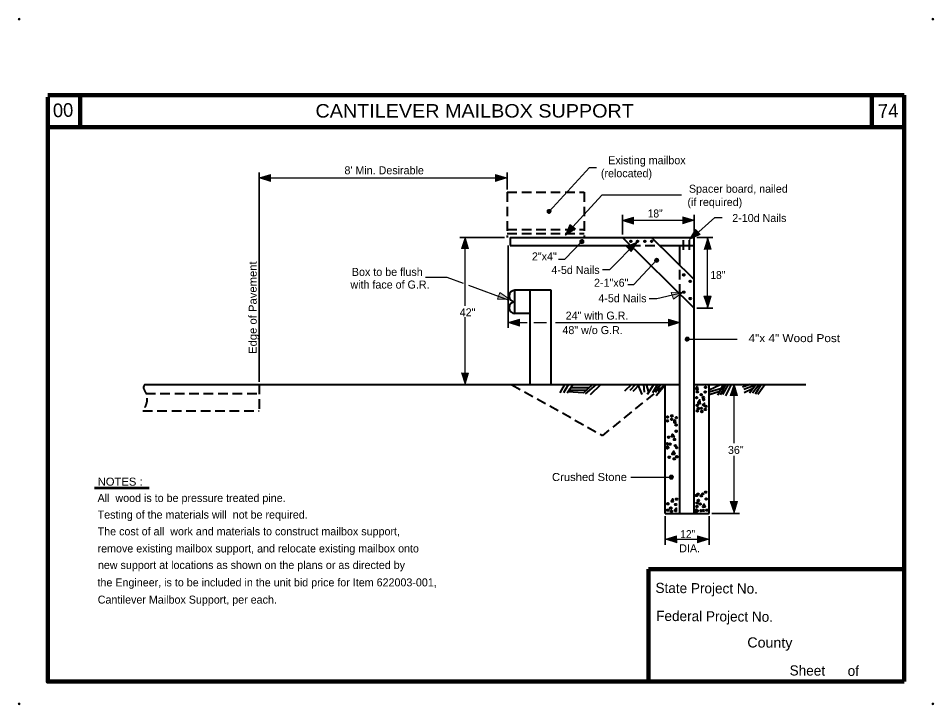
# Model space of a CAD drawing. Extents: x -9577 to -7982, y -70189 to -56618.
# Drawn here: x -9577 to -7982, y -70189 to -68994 of the extents above; entities that cross this region are included whole.
import ezdxf
from ezdxf.enums import TextEntityAlignment as Align

# ---------------------------------------------------------------- set-up
doc = ezdxf.new("R2010")
doc.units = 0
doc.header["$LTSCALE"] = 5.6
doc.header["$PDMODE"] = 32
doc.header["$PDSIZE"] = 2.8
doc.linetypes.add('MEDIUM_DASHED', pattern=[4.5, 3, -1.5])
doc.layers.add('1', color=7, linetype='Continuous', lineweight=13)
doc.layers.add('3', color=7, linetype='Continuous', lineweight=40)

msp = doc.modelspace()

# ---------------------------------------------------------------- hatches: boundary and pattern name
at = {"layer": '1'}
for points in [[(-9157.7, -69271.6), (-9138, -69278.08), (-9138.16, -69265.84)], [(-8726.32, -69271.6), (-8746, -69278.08), (-8745.84, -69265.84)], [(-8525.24, -69345.8), (-8505.54, -69352.28), (-8505.7, -69340.04)], [(-8399.9, -69345.54), (-8419.58, -69352.04), (-8419.42, -69339.8)], [(-8624.12, -69371.64), (-8606.74, -69360.32), (-8616.42, -69352.8)], [(-8798.74, -69375.4), (-8805.24, -69395.08), (-8792.98, -69394.92)], [(-8407.98, -69379), (-8389.1, -69370.46), (-8397.5, -69361.56)], [(-8376.12, -69376.64), (-8382.62, -69396.32), (-8370.38, -69396.16)], [(-8498.58, -69383.08), (-8517.64, -69391.24), (-8509.42, -69400.32)], [(-8721.46, -69483.36), (-8742.2, -69483.22), (-8738.12, -69471.66)], [(-8419.36, -69471.02), (-8440.08, -69471.64), (-8435.74, -69483.1)], [(-8376.18, -69497.46), (-8382.68, -69477.78), (-8370.42, -69477.94)], [(-8723.74, -69523.88), (-8704.06, -69530.4), (-8704.22, -69518.14)], [(-8424.94, -69523.88), (-8444.62, -69530.4), (-8444.46, -69518.14)], [(-8798.74, -69631.22), (-8805.24, -69611.52), (-8792.98, -69611.68)], [(-8330.3, -69631.38), (-8336.78, -69651.08), (-8324.54, -69650.9)], [(-8330.3, -69855.22), (-8336.78, -69835.54), (-8324.54, -69835.7)], [(-8449.82, -69900.82), (-8430.14, -69907.32), (-8430.3, -69895.06)], [(-8374.24, -69901.12), (-8393.94, -69907.62), (-8393.78, -69895.36)]]:
    msp.add_hatch(color=256, dxfattribs=at).paths.add_polyline_path(points)

# ---------------------------------------------------------------- linework, layer by layer
at = {"layer": '1', "lineweight": 100}
for p, q in [((-8033.78, -69127.56), (-9526.02, -69127.56)), ((-9469.76, -69131.04), (-9469.76, -69183.8)), ((-8090.02, -69127.56), (-8090.02, -69183.8)), ((-8033.78, -69127.56), (-8033.78, -70149)), ((-8033.78, -69183.8), (-9526.02, -69183.8)), ((-8479.5, -69953.3), (-8033.78, -69953.3)), ((-8479.5, -69953.3), (-8479.5, -70149)), ((-8033.78, -70149), (-8673.92, -70149))]:
    msp.add_line(p, q, dxfattribs=at)
at = {"layer": '1'}
for p, q in [((-8651.44, -69333.68), (-8655.94, -69329.04)), ((-8651.3, -69333.4), (-8655.78, -69328.88)), ((-8650.84, -69333.24), (-8655.64, -69328.6)), ((-8650.54, -69333.08), (-8655.5, -69328.14)), ((-8650.24, -69332.94), (-8655.18, -69328)), ((-8649.94, -69332.8), (-8655.04, -69327.68)), ((-8649.78, -69332.34), (-8654.74, -69327.4)), ((-8649.5, -69332.2), (-8654.58, -69327.24)), ((-8649.34, -69331.88), (-8654.14, -69327.08)), ((-8649.34, -69331.44), (-8653.84, -69326.8)), ((-8649.18, -69331), (-8653.54, -69326.8)), ((-8649.04, -69330.68), (-8653.1, -69326.8)), ((-8649.04, -69330.4), (-8652.78, -69326.64)), ((-8649.04, -69329.94), (-8652.18, -69326.8)), ((-8649.04, -69329.48), (-8651.74, -69326.8)), ((-8649.18, -69329.04), (-8651.3, -69326.8)), ((-8651.9, -69333.68), (-8656.1, -69329.48)), ((-8652.18, -69333.68), (-8656.1, -69329.94)), ((-8652.64, -69333.68), (-8656.1, -69330.24)), ((-8653.1, -69333.68), (-8656.1, -69330.68)), ((-8653.7, -69333.54), (-8655.94, -69331.44)), ((-8594.9, -69386.34), (-8599.1, -69382.14)), ((-8595.18, -69386.34), (-8599.1, -69382.6)), ((-8595.64, -69386.34), (-8599.1, -69382.88)), ((-8596.1, -69386.34), (-8599.1, -69383.34)), ((-8594.44, -69386.34), (-8598.94, -69381.68)), ((-8596.7, -69386.2), (-8598.94, -69384.08)), ((-8594.3, -69386.04), (-8598.78, -69381.54)), ((-8593.84, -69385.88), (-8598.64, -69381.24)), ((-8593.54, -69385.74), (-8598.5, -69380.8)), ((-8593.24, -69385.6), (-8598.18, -69380.64)), ((-8592.94, -69385.44), (-8598.04, -69380.34)), ((-8592.78, -69385), (-8597.74, -69380.04)), ((-8592.5, -69384.84), (-8597.58, -69379.88)), ((-8592.34, -69384.54), (-8597.14, -69379.74)), ((-8592.34, -69384.08), (-8596.84, -69379.44)), ((-8592.18, -69383.64), (-8596.54, -69379.44)), ((-8592.04, -69383.34), (-8596.1, -69379.44)), ((-8592.04, -69383.04), (-8595.78, -69379.28)), ((-8592.04, -69382.6), (-8595.18, -69379.44)), ((-8592.04, -69382.14), (-8594.74, -69379.44)), ((-8592.18, -69381.68), (-8594.3, -69379.44)), ((-8464.54, -69418.88), (-8468.74, -69414.68)), ((-8464.84, -69418.88), (-8468.74, -69415.14)), ((-8465.3, -69418.88), (-8468.74, -69415.44)), ((-8465.74, -69418.88), (-8468.74, -69415.88)), ((-8464.1, -69418.88), (-8468.58, -69414.24)), ((-8466.34, -69418.74), (-8468.58, -69416.64)), ((-8463.94, -69418.6), (-8468.44, -69414.08)), ((-8463.5, -69418.44), (-8468.3, -69413.8)), ((-8463.18, -69418.28), (-8468.14, -69413.34)), ((-8462.9, -69418.14), (-8467.84, -69413.2)), ((-8462.58, -69418), (-8467.7, -69412.88)), ((-8462.44, -69417.54), (-8467.38, -69412.6)), ((-8462.14, -69417.4), (-8467.24, -69412.44)), ((-8461.98, -69417.08), (-8466.78, -69412.28)), ((-8461.98, -69416.64), (-8466.5, -69412)), ((-8461.84, -69416.2), (-8466.18, -69412)), ((-8461.7, -69415.88), (-8465.74, -69412)), ((-8461.7, -69415.6), (-8465.44, -69411.84)), ((-8461.7, -69415.14), (-8464.84, -69412)), ((-8461.7, -69414.68), (-8464.38, -69412)), ((-8461.84, -69414.24), (-8463.94, -69412)), ((-8411.14, -69556.14), (-8415.34, -69551.94)), ((-8411.44, -69556.14), (-8415.34, -69552.4)), ((-8411.9, -69556.14), (-8415.34, -69552.68)), ((-8410.7, -69556.14), (-8415.18, -69551.48)), ((-8410.54, -69555.84), (-8415.04, -69551.34)), ((-8410.1, -69555.68), (-8414.9, -69551.04)), ((-8409.78, -69555.54), (-8414.74, -69550.6)), ((-8409.5, -69555.4), (-8414.44, -69550.44)), ((-8409.18, -69555.24), (-8414.3, -69550.14)), ((-8409.04, -69554.8), (-8413.98, -69549.84)), ((-8408.74, -69554.64), (-8413.84, -69549.68)), ((-8408.58, -69554.34), (-8413.38, -69549.54)), ((-8408.58, -69553.88), (-8413.1, -69549.24)), ((-8408.44, -69553.44), (-8412.78, -69549.24)), ((-8408.3, -69553.14), (-8412.34, -69549.24)), ((-8408.3, -69552.84), (-8412.04, -69549.08)), ((-8408.3, -69552.4), (-8411.44, -69549.24)), ((-8408.3, -69551.94), (-8410.98, -69549.24)), ((-8408.44, -69551.48), (-8410.54, -69549.24)), ((-8412.34, -69556.14), (-8415.34, -69553.14)), ((-8412.94, -69556), (-8415.18, -69553.88)), ((-8438.44, -69796.6), (-8442.94, -69791.94)), ((-8438.3, -69796.28), (-8442.78, -69791.8)), ((-8437.84, -69796.14), (-8442.64, -69791.48)), ((-8437.54, -69796), (-8442.5, -69791.04)), ((-8437.24, -69795.84), (-8442.18, -69790.88)), ((-8436.94, -69795.68), (-8442.04, -69790.6)), ((-8436.78, -69795.24), (-8441.74, -69790.28)), ((-8436.5, -69795.08), (-8441.58, -69790.14)), ((-8436.34, -69794.8), (-8441.14, -69790)), ((-8436.34, -69794.34), (-8440.84, -69789.68)), ((-8436.18, -69793.88), (-8440.54, -69789.68)), ((-8436.04, -69793.6), (-8440.1, -69789.68)), ((-8436.04, -69793.28), (-8439.78, -69789.54)), ((-8436.04, -69792.84), (-8439.18, -69789.68)), ((-8436.04, -69792.4), (-8438.74, -69789.68)), ((-8436.18, -69791.94), (-8438.3, -69789.68)), ((-8438.9, -69796.6), (-8443.1, -69792.4)), ((-8439.18, -69796.6), (-8443.1, -69792.84)), ((-8439.64, -69796.6), (-8443.1, -69793.14)), ((-8440.1, -69796.6), (-8443.1, -69793.6)), ((-8440.7, -69796.44), (-8442.94, -69794.34))]:
    msp.add_line(p, q, dxfattribs=at)
at = {"layer": '1', "lineweight": 100}
msp.add_lwpolyline([(-9526.02, -69131.04), (-9526.02, -70149), (-8035.26, -70149)], dxfattribs=at)
at = {"layer": '1'}
for points in [[(-9157.7, -69271.6), (-9138, -69278.08), (-9138.16, -69265.84)], [(-8726.32, -69271.6), (-8746, -69278.08), (-8745.84, -69265.84)], [(-8525.24, -69345.8), (-8505.54, -69352.28), (-8505.7, -69340.04)], [(-8399.9, -69345.54), (-8419.58, -69352.04), (-8419.42, -69339.8)], [(-8624.12, -69371.64), (-8606.74, -69360.32), (-8616.42, -69352.8)], [(-8798.74, -69375.4), (-8805.24, -69395.08), (-8792.98, -69394.92)], [(-8407.98, -69379), (-8389.1, -69370.46), (-8397.5, -69361.56)], [(-8376.12, -69376.64), (-8382.62, -69396.32), (-8370.38, -69396.16)], [(-8498.58, -69383.08), (-8517.64, -69391.24), (-8509.42, -69400.32)], [(-8721.46, -69483.36), (-8742.2, -69483.22), (-8738.12, -69471.66)], [(-8419.36, -69471.02), (-8440.08, -69471.64), (-8435.74, -69483.1)], [(-8376.18, -69497.46), (-8382.68, -69477.78), (-8370.42, -69477.94)], [(-8723.74, -69523.88), (-8704.06, -69530.4), (-8704.22, -69518.14)], [(-8424.94, -69523.88), (-8444.62, -69530.4), (-8444.46, -69518.14)], [(-8798.74, -69631.22), (-8805.24, -69611.52), (-8792.98, -69611.68)], [(-8330.3, -69631.38), (-8336.78, -69651.08), (-8324.54, -69650.9)], [(-8330.3, -69855.22), (-8336.78, -69835.54), (-8324.54, -69835.7)], [(-8449.82, -69900.82), (-8430.14, -69907.32), (-8430.3, -69895.06)], [(-8374.24, -69901.12), (-8393.94, -69907.62), (-8393.78, -69895.36)]]:
    msp.add_lwpolyline(points, close=True, dxfattribs=at)
for centre in [(-8652.49, -69330.24), (-8595.49, -69382.89), (-8465.14, -69415.44), (-8411.74, -69552.69), (-8439.49, -69793.14)]:
    msp.add_circle(centre, 3.52, dxfattribs=at)
for p in [(-9575.94, -68995.34), (-7983.86, -68995.34), (-9575.94, -70187.96), (-7983.86, -70187.96)]:
    msp.add_point(p, dxfattribs=at)
at = {"layer": '3', "lineweight": 35}
for p, q in [((-9157.7, -69627.24), (-9157.7, -69262.28)), ((-8725.38, -69292.14), (-8725.38, -69262.28)), ((-8524.38, -69370.74), (-8524.38, -69336.24)), ((-8399.9, -69370.74), (-8399.9, -69336.24)), ((-8730.04, -69375.4), (-8808.04, -69375.4)), ((-8367.18, -69375.4), (-8395.24, -69375.4)), ((-8723.74, -69533.2), (-8723.74, -69389.34)), ((-8367.18, -69498.54), (-8395.24, -69498.54)), ((-8450.44, -69910.74), (-8450.44, -69860.8)), ((-8373.64, -69910.74), (-8373.64, -69860.8)), ((-8320.84, -69856.14), (-8368.98, -69856.14))]:
    msp.add_line(p, q, dxfattribs=at)
at = {"layer": '3', "lineweight": 25}
for p, q in [((-9157.7, -69271.6), (-8725.38, -69271.6)), ((-8524.38, -69345.54), (-8399.9, -69345.54)), ((-8798.74, -69494.48), (-8798.74, -69375.4)), ((-8376.5, -69498.54), (-8376.5, -69375.4)), ((-8625.04, -69413.2), (-8595.5, -69382.88)), ((-8546.9, -69431.64), (-8498.44, -69382.44)), ((-8636.14, -69413.2), (-8625.04, -69413.2)), ((-8504.74, -69457.74), (-8465.14, -69415.44)), ((-8559.5, -69431.64), (-8546.9, -69431.64)), ((-8793.18, -69458.64), (-8723.74, -69484.14)), ((-8515.54, -69457.74), (-8504.74, -69457.74)), ((-8464.84, -69481.88), (-8417.9, -69470.94)), ((-8478.18, -69481.88), (-8464.84, -69481.88)), ((-8798.74, -69631.88), (-8798.74, -69514.44)), ((-8723.74, -69523.88), (-8691.04, -69523.88)), ((-8679.04, -69523.88), (-8657.14, -69523.88)), ((-8641.54, -69523.88), (-8424.94, -69523.88)), ((-8411.74, -69552.68), (-8324.9, -69552.68)), ((-8330.14, -69734.04), (-8330.14, -69631.88)), ((-8330.14, -69856.14), (-8330.14, -69755.8)), ((-8510.3, -69793.14), (-8439.5, -69793.14)), ((-8450.44, -69901.12), (-8373.64, -69901.12))]:
    msp.add_line(p, q, dxfattribs=at)
at = {"layer": '3', "linetype": 'MEDIUM_DASHED'}
for p, q in [((-8725.38, -69296.8), (-8591.44, -69296.8)), ((-8725.38, -69296.8), (-8725.38, -69375.4)), ((-8591.44, -69296.8), (-8591.44, -69375.4)), ((-8725.38, -69362.04), (-8591.44, -69362.04)), ((-8725.38, -69368.8), (-8591.44, -69368.8)), ((-8418.34, -69397), (-8418.34, -69375.4)), ((-8407.84, -69397), (-8407.84, -69375.4)), ((-8510.3, -69389.34), (-8459.9, -69389.34)), ((-8424.94, -69473.8), (-8424.94, -69424)), ((-9157.7, -69631.88), (-9157.7, -69677.48)), ((-8717.44, -69632.04), (-8559.5, -69720.4)), ((-8450.44, -69631.88), (-8559.5, -69720.4)), ((-9355.24, -69647.2), (-9157.7, -69647.2)), ((-9360.34, -69677.48), (-9157.7, -69677.48))]:
    msp.add_line(p, q, dxfattribs=at)
at = {"layer": '3'}
for p, q in [((-8720.58, -69375.4), (-8399.9, -69375.4)), ((-8720.58, -69375.4), (-8720.58, -69389.34)), ((-8399.9, -69498.54), (-8524.38, -69375.4)), ((-8399.9, -69448.74), (-8473.98, -69375.4)), ((-8399.9, -69856.14), (-8399.9, -69375.4)), ((-8720.58, -69389.34), (-8510.3, -69389.34)), ((-8459.9, -69389.34), (-8399.9, -69389.34)), ((-8424.94, -69424), (-8424.94, -69389.34)), ((-8685.5, -69631.88), (-8685.5, -69467.64)), ((-8649.18, -69631.88), (-8649.18, -69467.64)), ((-8424.94, -69856.14), (-8424.94, -69473.8)), ((-8685.5, -69508), (-8712.04, -69508)), ((-9357.18, -69631.88), (-8424.94, -69631.88)), ((-8632.98, -69646.14), (-8625.18, -69631.88)), ((-8626.7, -69645.54), (-8618.58, -69631.88)), ((-8621.3, -69646.44), (-8611.1, -69631.88)), ((-8592.64, -69646.44), (-8576.74, -69631.88)), ((-8588.9, -69648.24), (-8570.14, -69631.88)), ((-8580.64, -69648.84), (-8562.64, -69631.88)), ((-8509.24, -69631.88), (-8521.1, -69643.14)), ((-8502.04, -69631.88), (-8512.1, -69642.08)), ((-8495.3, -69631.88), (-8506.54, -69644.04)), ((-8486.44, -69644.8), (-8487.5, -69631.88)), ((-8478.94, -69645.24), (-8482.84, -69631.88)), ((-8481.34, -69648.68), (-8469.78, -69631.88)), ((-8463.94, -69631.88), (-8472.34, -69646.44)), ((-8467.38, -69644.8), (-8458.38, -69631.88)), ((-8466.04, -69650.94), (-8450.44, -69632.04)), ((-8450.44, -69856.14), (-8450.44, -69631.88)), ((-8399.9, -69631.88), (-8205.18, -69631.88)), ((-8373.64, -69856.14), (-8373.64, -69631.88)), ((-8373.64, -69640.74), (-8353.7, -69631.88)), ((-8358.78, -69650.34), (-8348.9, -69631.88)), ((-8353.98, -69649.6), (-8344.38, -69631.88)), ((-8349.64, -69648.84), (-8339.74, -69631.88)), ((-8344.54, -69651.24), (-8334.78, -69631.88)), ((-8302.24, -69631.88), (-8315.44, -69636.24)), ((-8303.14, -69646), (-8292.18, -69631.88)), ((-8298.34, -69646.28), (-8287.24, -69631.88)), ((-8292.94, -69647.8), (-8283.04, -69631.88)), ((-8288.74, -69648.68), (-8276.74, -69631.88)), ((-8592.64, -69646.44), (-8619.64, -69644.2)), ((-8617.7, -69641.34), (-8586.78, -69641.2)), ((-8614.7, -69637.14), (-8582.3, -69637)), ((-8490.5, -69649.14), (-8496.94, -69633.68)), ((-8373.64, -69644.34), (-8352.18, -69637.88)), ((-8373.64, -69649.28), (-8354.9, -69643.14)), ((-8293.1, -69633.08), (-8313.5, -69640.14)), ((-8298.04, -69639.4), (-8312.74, -69646)), ((-8450.44, -69856.14), (-8373.64, -69856.14))]:
    msp.add_line(p, q, dxfattribs=at)
at = {"layer": '3', "lineweight": 53}
msp.add_line((-9349.1, -69812.2), (-9444.64, -69812.2), dxfattribs=at)
at = {"layer": '3', "lineweight": 25}
for points in [[(-8652.5, -69330.24), (-8582.3, -69253.88), (-8569.7, -69253.88)], [(-8624.3, -69371.48), (-8560.1, -69301.6), (-8421.64, -69301.6)], [(-8402.9, -69375.4), (-8363.74, -69341.04), (-8351.14, -69341.04)], [(-8868.04, -69444.84), (-8830.7, -69444.84), (-8802.18, -69455.34)]]:
    msp.add_lwpolyline(points, dxfattribs=at)
at = {"layer": '3'}
for points in [[(-8649.18, -69467.64), (-8685.5, -69467.64), (-8712.04, -69467.64)], [(-8712.04, -69508), (-8712.04, -69487.88), (-8712.04, -69467.64)]]:
    msp.add_lwpolyline(points, dxfattribs=at)
for points in [[(-8397.5, -69640.14), (-8394.64, -69635.48), (-8393.58, -69640.6)], [(-8388.64, -69665.48), (-8389.7, -69658.6), (-8393.3, -69663.68)], [(-8381.9, -69670.14), (-8381.9, -69664), (-8385.18, -69667.14)], [(-8439.34, -69723.68), (-8437.54, -69718), (-8434.54, -69722.94)], [(-8447.9, -69744.24), (-8446.1, -69738.68), (-8443.84, -69741.68)], [(-8432.9, -69752.8), (-8435.3, -69748), (-8438.74, -69752.94)], [(-8436.04, -69836.2), (-8437.1, -69830.64), (-8439.94, -69835.44)], [(-8430.5, -69853.14), (-8430.64, -69847.14), (-8434.24, -69850.88)], [(-8396.74, -69854.48), (-8396.14, -69848.64), (-8392.54, -69851.94)], [(-8379.94, -69845.34), (-8382.5, -69840.08), (-8385.18, -69844.88)]]:
    msp.add_lwpolyline(points, close=True, dxfattribs=at)
for centre, radius in [((-8712.04, -69477.76), 10.12), ((-8712.04, -69497.94), 10.05)]:
    msp.add_arc(centre, radius, 90, 270, dxfattribs=at)
at = {"layer": '3', "linetype": 'MEDIUM_DASHED'}
msp.add_spline([(-9357.18, -69631.88), (-9358.84, -69634.74), (-9359.14, -69636.54), (-9358.98, -69638.48), (-9355.24, -69646.88), (-9354.34, -69650.8), (-9353.74, -69652.28), (-9353.3, -69656.2), (-9353.3, -69659.64), (-9355.84, -69669.08), (-9356.44, -69670.74), (-9360.18, -69677.64)], degree=3, dxfattribs=at)
at = {"layer": '3'}
for p in [(-8510.14, -69382.44), (-8498.44, -69382.44), (-8485.7, -69382.44), (-8473.98, -69382.44), (-8417.9, -69440.8), (-8406.64, -69451.88), (-8417.9, -69470.94), (-8406.64, -69482.04), (-8394.18, -69644.48), (-8387.58, -69649.28), (-8380.54, -69644.8), (-8379.94, -69636.68), (-8395.54, -69654.54), (-8383.84, -69654.24), (-8383.24, -69658.14), (-8394.5, -69668.04), (-8394.18, -69677.64), (-8392.54, -69673.44), (-8387.3, -69673.14), (-8386.38, -69678.84), (-8380.38, -69675.24), (-8379.18, -69669.68), (-8446.38, -69695.04), (-8446.24, -69688.44), (-8439.04, -69692.48), (-8438.58, -69686.34), (-8433.64, -69694.6), (-8430.78, -69689.34), (-8433.5, -69697.74), (-8431.24, -69702.24), (-8431.1, -69713.04), (-8444.14, -69723.54), (-8434.1, -69727.44), (-8446.7, -69734.64), (-8441.74, -69735.54), (-8432.44, -69738.4), (-8430.18, -69741.68), (-8443.24, -69758.34), (-8434.54, -69761.2), (-8430.04, -69757.6), (-8395.84, -69825.08), (-8393.14, -69822.68), (-8384.9, -69822.4), (-8379.64, -69819.24), (-8445.64, -69839.48), (-8432.14, -69840.68), (-8430.5, -69831.4), (-8394.64, -69838.14), (-8392.38, -69833.64), (-8389.24, -69839.8), (-8387.3, -69825.54), (-8378.9, -69831.08), (-8445.78, -69850.6), (-8440.54, -69847), (-8439.34, -69852.54), (-8394.78, -69844.28), (-8387.9, -69851.48), (-8383.98, -69851.04), (-8377.38, -69850.6)]:
    msp.add_point(p, dxfattribs=at)

# ---------------------------------------------------------------- texts
at = {"layer": '1'}
for s, height, rotation, p in [('00', 23.78, 2.121, (-9516.56, -69166.44)), ('74', 23.78, 2.121, (-8079.06, -69167.68)), ('State Project No.', 17.66, 359.537, (-8467.22, -69994.68)), ('Federal Project No.', 17.66, 359.537, (-8465.98, -70043.44)), ('Sheet      of', 17.66, 359.537, (-8233.48, -70138.44))]:
    msp.add_text(s, height=height, rotation=rotation, dxfattribs=at).set_placement(p)
at = {"layer": '1', "width": 1.05}
msp.add_text('County', height=17.66, rotation=359.537, dxfattribs=at).set_placement((-8307.22, -70089.68))
at = {"layer": '3', "width": 1.1}
msp.add_text('  CANTILEVER MAILBOX SUPPORT ', height=23.4, dxfattribs=at).set_placement((-8787.03, -69166.74), align=Align.CENTER)
at = {"layer": '3'}
for s, p in [('Existing mailbox', (-8414.66, -69248.08)), ("8' Min. Desirable", (-8870.74, -69265.6)), ('(relocated)', (-8473.12, -69270.74)), ('Spacer board, nailed', (-8236.76, -69297.74)), ('(if required)', (-8316.08, -69320.88)), ('2-10d Nails', (-8239.1, -69348.72)), ('2"x4"', (-8639.16, -69415.6)), ('4-5d Nails', (-8564.5, -69439.14)), ('Box to be flush', (-8872.74, -69442.6)), ('with face of G.R.', (-8860.82, -69464.64)), ('2-1"x6"', (-8514.34, -69461.48)), ('4-5d Nails', (-8482.76, -69488.48)), ('42"', (-8780.9, -69513.02)), ('24" with G.R.', (-8514.48, -69518.72)), ('48" w/o G.R.', (-8524.2, -69543.92)), ('36"', (-8313.58, -69752.66)), ('DIA.', (-8389.52, -69924.02))]:
    msp.add_text(s, height=13.95, dxfattribs=at).set_placement(p, align=Align.RIGHT)
for s, width, p in [('18"', 0.95, (-8454.66, -69340.82)), ('18"', 0.95, (-8345.5, -69448.02)), ('4"x 4" Wood Post', 1.1, (-8145.6, -69557.94)), ('Crushed Stone', 1.05, (-8516.86, -69799.82)), ('12"', 0.95, (-8398.06, -69899.32))]:
    msp.add_text(s, height=13.95, dxfattribs=dict(at, width=width)).set_placement(p, align=Align.RIGHT)
at = {"layer": '3', "width": 1.05}
msp.add_text('Edge of Pavement', height=13.95, rotation=90, dxfattribs=at).set_placement((-9161.96, -69417.28), align=Align.RIGHT)
msp.add_text('NOTES :', height=13.95, dxfattribs=at).set_placement((-9439.1, -69807.84))
at = {"layer": '3'}
for s, p in [('All  wood is to be pressure treated pine.', (-9439.24, -69836.34)), ('Testing of the materials will  not be required.', (-9439.1, -69865.28)), ('The cost of all  work and materials to construct mailbox support,', (-9439.1, -69894.4)), ('remove existing mailbox support, and relocate existing mailbox onto', (-9439.24, -69924.24)), ('new support at locations as shown on the plans or as directed by', (-9438.64, -69953.04)), ('the Engineer, is to be included in the unit bid price for Item 622003-001,', (-9439.38, -69983.34)), ('Cantilever Mailbox Support, per each.', (-9438.94, -70013.34))]:
    msp.add_text(s, height=13.95, dxfattribs=at).set_placement(p)

doc.saveas('drawing.dxf')
